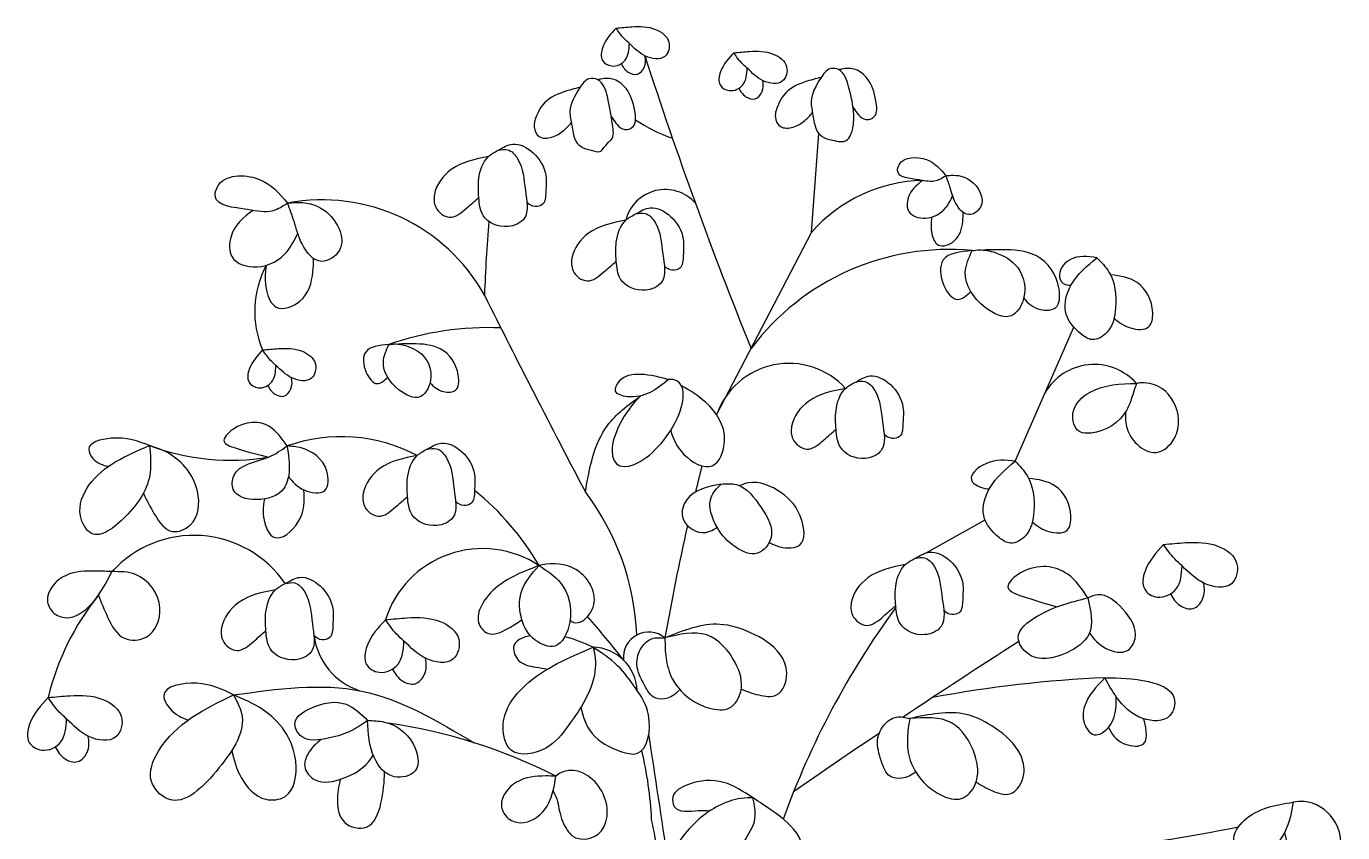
# Model space of a CAD drawing. Header units: millimetres. Extents: x 2133.42 to 2134.8, y 649.95 to 651.52.
# Drawn here: x 2134.3 to 2134.7875, y 650.2533 to 650.552 of the extents above; entities that cross this region are included whole.
import ezdxf

# ---------------------------------------------------------------- set-up
doc = ezdxf.new("R2010")
doc.units = ezdxf.units.MM
doc.layers.add('Hojas', color=74, linetype='Continuous')
doc.layers.add('Tronco', color=46, linetype='Continuous')

msp = doc.modelspace()

# ---------------------------------------------------------------- linework, layer by layer
at = {"layer": 'Hojas'}
for centre, radius, start, end in [((2134.530450404679, 650.3183052515678), 0.009333674376961634, 49.80794067777197, 186.6921005851954), ((2134.509472255691, 650.3052808147535), 0.01672019145442844, 2.456046814895391, 88.65219030090373)]:
    msp.add_arc(centre, radius, start, end, dxfattribs=at)
for centre, major_axis, ratio, start_param, end_param in [((2134.5300739368, 650.4050594595427), (-0.01120011222155881, -0.01533471090101557), 0.4527571503051158, 4.363460996377403, 9.81006956929543), ((2134.504075600468, 650.2636605372944), (-0.006270076404992206, 0.01179601780498075), 0.771137065519409, 2.467308236741196, 6.486620899352515)]:
    msp.add_ellipse(centre, major_axis=major_axis, ratio=ratio, start_param=start_param, end_param=end_param, dxfattribs=at)
for points in [[(2134.5183776565, 650.5513386601525), (2134.513436782739, 650.5442344599849), (2134.51333797419, 650.5393996501042), (2134.516697768348, 650.5373275914566), (2134.521737468509, 650.5394983222935), (2134.523318548113, 650.5456158324167)], [(2134.5183776565, 650.5513386601527), (2134.521342198609, 650.5474905530555), (2134.523318548113, 650.5456158324167), (2134.529247596627, 650.5409783669144), (2134.536461281244, 650.5408796947252), (2134.537943552298, 650.5461091806237), (2134.533002660685, 650.5508453119456), (2134.524207896465, 650.5518320083596), (2134.5183776565, 650.5513386601525)], [(2134.56198901595, 650.5422111163914), (2134.557048142188, 650.5351069162238), (2134.556949333639, 650.5302721063431), (2134.560309127797, 650.5282000476955), (2134.565348827959, 650.5303707785324), (2134.566929907563, 650.5364882886556)], [(2134.56198901595, 650.5422111163916), (2134.564953558058, 650.5383630092944), (2134.566929907563, 650.5364882886556), (2134.572858956076, 650.5318508231533), (2134.580072640693, 650.531752150964), (2134.581554911747, 650.5369816368626), (2134.576614020135, 650.5417177681845), (2134.567819255914, 650.5427044645985), (2134.56198901595, 650.5422111163914)], [(2134.605354760334, 650.5118189143311), (2134.603611850119, 650.5097305550512), (2134.601691524696, 650.5092939499649), (2134.598492553796, 650.5098364167558), (2134.596460497906, 650.5103587884848), (2134.593301778486, 650.5124482853896), (2134.592577475794, 650.5136939445088), (2134.59130066697, 650.5190073704711), (2134.59064785404, 650.5241501981483), (2134.594202076431, 650.5328422961304), (2134.597756298823, 650.5363191363219), (2134.600947838034, 650.5358845356677), (2134.60450207442, 650.52972762648), (2134.606387987771, 650.5192971059053), (2134.605880239716, 650.5136472424666), (2134.605354760334, 650.5118189143311)], [(2134.515548184999, 650.5091006769788), (2134.513475317804, 650.5065739976242), (2134.512359206991, 650.5055841610256), (2134.509160236092, 650.5061266278165), (2134.507128180202, 650.5066489995455), (2134.503969460781, 650.5087384964503), (2134.50324515809, 650.5099841555694), (2134.501968349266, 650.5152975815317), (2134.501315536336, 650.520440409209), (2134.504869758727, 650.5291325071911), (2134.508423981119, 650.5326093473826), (2134.51161552033, 650.5321747467284), (2134.515169756715, 650.5260178375407), (2134.517055670067, 650.5155873169659), (2134.516547922011, 650.5099374535273), (2134.515548184999, 650.5091006769788)], [(2134.474669395647, 650.506079119981), (2134.471113507726, 650.5037660271977), (2134.467549859322, 650.4956163656757), (2134.467549859322, 650.488614540939), (2134.469159254522, 650.4819570751997), (2134.478355748936, 650.4778248556958), (2134.484333477743, 650.4808092384145), (2134.484793304943, 650.4911397871742), (2134.48191939734, 650.5029625405634), (2134.478240779739, 650.506291273433), (2134.474669395647, 650.506079119981)], [(2134.471113507726, 650.5037660271977), (2134.457318766105, 650.4989450985454), (2134.451111123698, 650.4896476002382), (2134.451570950899, 650.4850562442509), (2134.456743969708, 650.4812683748979), (2134.462951612116, 650.4845971077675), (2134.467549859322, 650.4886145409389)], [(2134.640541359514, 650.4966650659952), (2134.633341342273, 650.5026186327491), (2134.623216342045, 650.5007089951254), (2134.62265384341, 650.4984623678308), (2134.630641338906, 650.4950924268891), (2134.636941338496, 650.4947554372183), (2134.640541359514, 650.4966650659952)], [(2134.396729800959, 650.4864975005574), (2134.385929775097, 650.4954278506882), (2134.370742274756, 650.4925633942527), (2134.369898526804, 650.4891934533108), (2134.381879770047, 650.4841385418982), (2134.391329769433, 650.483633057392), (2134.396729800959, 650.4864975005574)], [(2134.640541359514, 650.4966650659952), (2134.642127745999, 650.4921840729751), (2134.644097272228, 650.4865989725603), (2134.648981739925, 650.482272487694), (2134.653314717466, 650.4850257053362), (2134.649533205286, 650.4949372994639), (2134.642442876146, 650.4968252183635), (2134.640541359514, 650.4966650659952)], [(2134.396729800959, 650.4864975005574), (2134.399109380686, 650.4797760110272), (2134.402063670032, 650.471398360405), (2134.409390371576, 650.4649086331056), (2134.415889837888, 650.4690384595689), (2134.410217569617, 650.4839058507604), (2134.399582075907, 650.4867377291098), (2134.396729800959, 650.4864975005574)], [(2134.525570055081, 650.4824975573731), (2134.52201416716, 650.4801844645898), (2134.518450518756, 650.4720348030678), (2134.518450518756, 650.4650329783311), (2134.520059913956, 650.4583755125918), (2134.52925640837, 650.4542432930879), (2134.535234137177, 650.4572276758066), (2134.535693964377, 650.4675582245663), (2134.532820056774, 650.4793809779555), (2134.529141439173, 650.4827097108251), (2134.52557005508, 650.4824975573731)], [(2134.52201416716, 650.4801844645898), (2134.508219425539, 650.4753635359375), (2134.502011783132, 650.4660660376303), (2134.502471610332, 650.461474681643), (2134.507644629142, 650.45768681229), (2134.513852271549, 650.4610155451596), (2134.518450518756, 650.465032978331)], [(2134.650251012752, 650.4689332719395), (2134.639537281971, 650.4654557459039), (2134.639811353461, 650.456014187432), (2134.644881824805, 650.4508144859991), (2134.649729327325, 650.4537586567384)], [(2134.650251012752, 650.4689332719395), (2134.647723847486, 650.4608779165682), (2134.655110909719, 650.447872877224), (2134.664733536456, 650.4447671969788), (2134.669180516234, 650.4506578634765), (2134.667003886768, 650.4627665520528), (2134.658763840865, 650.4681999398806), (2134.652888833081, 650.4691772205421), (2134.650251012752, 650.4689332719395)], [(2134.696457274333, 650.466296574589), (2134.686973939583, 650.4562204666547), (2134.68484518709, 650.446199031517), (2134.690605572791, 650.4379908046369), (2134.694685851162, 650.4359537210089), (2134.700266208539, 650.4387097696049), (2134.703386418494, 650.447756790422), (2134.700931775311, 650.4609796185857), (2134.696457274333, 650.466296574589)], [(2134.434212412111, 650.4341295604984), (2134.425641427486, 650.43134753967), (2134.425860684679, 650.4237942928924), (2134.429917061754, 650.4196345317462), (2134.43379506377, 650.4219898683375)], [(2134.434212412111, 650.4341295604984), (2134.432190679899, 650.4276852762014), (2134.438100329684, 650.417281244726), (2134.445798431075, 650.4147967005299), (2134.449356014897, 650.419509233728), (2134.447614711324, 650.429196184589), (2134.441022674601, 650.4335428948514), (2134.436322668374, 650.4343247193805), (2134.434212412111, 650.4341295604984)], [(2134.387482733984, 650.4321142854773), (2134.382541860223, 650.4250100853096), (2134.382443051673, 650.420175275429), (2134.385802845831, 650.4181032167813), (2134.390842545993, 650.4202739476183), (2134.392423625597, 650.4263914577415)], [(2134.387482733984, 650.4321142854775), (2134.390447276092, 650.4282661783802), (2134.392423625597, 650.4263914577415), (2134.39835267411, 650.4217539922391), (2134.405566358727, 650.4216553200499), (2134.407048629781, 650.4268848059485), (2134.402107738169, 650.4316209372704), (2134.393312973948, 650.4326076336844), (2134.387482733984, 650.4321142854773)], [(2134.537843610467, 650.4211757704038), (2134.527513994032, 650.4231936918751), (2134.519490225097, 650.4204489317076), (2134.51822722512, 650.416888157935), (2134.522536276573, 650.4148110428499), (2134.537843610467, 650.4211757704038)], [(2134.606954585099, 650.4201930046314), (2134.603398697178, 650.4178799118481), (2134.599835048774, 650.4097302503261), (2134.599835048774, 650.4027284255894), (2134.601444443975, 650.3960709598501), (2134.610640938388, 650.3919387403462), (2134.616618667195, 650.3949231230649), (2134.617078494395, 650.4052536718247), (2134.614204586792, 650.4170764252138), (2134.610525969191, 650.4204051580834), (2134.606954585099, 650.4201930046314)], [(2134.711111781449, 650.4197379026388), (2134.694010379936, 650.4165361911304), (2134.687597345071, 650.4086653254839), (2134.690002251741, 650.4018617029045), (2134.694277583524, 650.4013280769476), (2134.707420419797, 650.4096565132062), (2134.709979296428, 650.4163074854449), (2134.711111781449, 650.4197379026389)], [(2134.603398697178, 650.4178799118481), (2134.589603955558, 650.4130589831958), (2134.583396313151, 650.4037614848886), (2134.583856140351, 650.3991701289013), (2134.58902915916, 650.3953822595483), (2134.595236801568, 650.3987109924179), (2134.599835048774, 650.4027284255893)], [(2134.396530582177, 650.3965487717822), (2134.390075769632, 650.4037100234553), (2134.376448981719, 650.4026358357045), (2134.37322156305, 650.3981600534087), (2134.377345478641, 650.395832646615), (2134.389717175823, 650.3924310520702)], [(2134.3455892112, 650.396714462204), (2134.323175126981, 650.3820202015347), (2134.32000547804, 650.37071692818), (2134.324080748048, 650.3641610317574), (2134.336533025324, 650.3702647983074), (2134.34581560407, 650.3867675784669), (2134.3455892112, 650.396714462204)], [(2134.396530582176, 650.3965487717822), (2134.389717175823, 650.3924310520703), (2134.376807575529, 650.3854488316889), (2134.376628266227, 650.3804359555177), (2134.385234666423, 650.3766762983893), (2134.395275466652, 650.3807940181014), (2134.397247769796, 650.3867020507317), (2134.396530582177, 650.3965487717822)], [(2134.448273836648, 650.395329550726), (2134.444717948727, 650.3930164579427), (2134.441154300323, 650.3848667964207), (2134.441154300323, 650.3778649716841), (2134.442763695523, 650.3712075059448), (2134.451960189937, 650.3670752864408), (2134.457937918744, 650.3700596691596), (2134.458397745944, 650.3803902179193), (2134.455523838341, 650.3922129713085), (2134.45184522074, 650.3955417041781), (2134.448273836648, 650.395329550726)], [(2134.444717948727, 650.3930164579427), (2134.430923207106, 650.3881955292904), (2134.424715564699, 650.3788980309832), (2134.4251753919, 650.374306674996), (2134.430348410709, 650.370518805643), (2134.436556053117, 650.3738475385126), (2134.441154300323, 650.377864971684)], [(2134.666175473827, 650.3908833784384), (2134.656692139077, 650.3808072705041), (2134.654563386584, 650.3707858353664), (2134.660323772285, 650.3625776084863), (2134.664404050656, 650.3605405248583), (2134.669984408033, 650.3632965734542), (2134.673104617988, 650.3723435942713), (2134.670649974805, 650.3855664224351), (2134.666175473827, 650.3908833784384)], [(2134.557255362452, 650.3824351220575), (2134.553551926182, 650.3774165574383), (2134.555800433091, 650.366454953675), (2134.56267825393, 650.3590591663208), (2134.570746453488, 650.356814025277), (2134.575772568591, 650.3626249915767), (2134.572069107528, 650.3737186681846), (2134.562942779779, 650.3823030492129), (2134.557255362452, 650.3824351220575)], [(2134.721146394906, 650.3600481600538), (2134.714284070238, 650.3501812153766), (2134.714146836141, 650.3434662016533), (2134.718813216916, 650.3405883424205), (2134.725812800474, 650.3436032463607), (2134.728008744368, 650.3520997881984)], [(2134.721146394906, 650.3600481600539), (2134.725263814501, 650.3547035668633), (2134.728008744368, 650.3520997881984), (2134.73624353397, 650.3456588638898), (2134.746262540383, 650.3455218191825), (2134.74832125018, 650.3527849940415), (2134.741458900718, 650.3593629542108), (2134.729243950412, 650.3607333658969), (2134.721146394906, 650.3600481600538)], [(2134.629056489642, 650.354908766785), (2134.625500601721, 650.3525956740017), (2134.621936953317, 650.3444460124797), (2134.621936953317, 650.337444187743), (2134.623546348517, 650.3307867220037), (2134.632742842931, 650.3266545024998), (2134.638720571738, 650.3296388852185), (2134.639180398938, 650.3399694339782), (2134.636306491335, 650.3517921873674), (2134.632627873734, 650.355120920237), (2134.629056489642, 650.354908766785)], [(2134.331688897261, 650.3499943370344), (2134.323777271022, 650.3377483825825), (2134.314837120479, 650.332929002108), (2134.309773690595, 650.3349831599267), (2134.307795759241, 650.339328506023), (2134.313413034698, 650.3479401792158), (2134.324172857293, 650.3502313586469), (2134.331688897261, 650.3499943370344)], [(2134.489839676641, 650.3522385491715), (2134.483235456209, 650.3422151854464), (2134.483499610149, 650.3321918128746), (2134.48838673079, 650.3246742856575), (2134.495651385663, 650.322432223276), (2134.50119891595, 650.3312686122788), (2134.497896818131, 650.3457761184602), (2134.489839676641, 650.3522385491715)], [(2134.625500601721, 650.3525956740017), (2134.6117058601, 650.3477747453494), (2134.605498217693, 650.3384772470422), (2134.605958044894, 650.3338858910549), (2134.611131063703, 650.3300980217019), (2134.617338706111, 650.3334267545715), (2134.621936953317, 650.3374441877429)], [(2134.395805113403, 650.3455943977622), (2134.392249225482, 650.3432813049789), (2134.388685577078, 650.3351316434569), (2134.388685577078, 650.3281298187202), (2134.390294972279, 650.3214723529809), (2134.399491466692, 650.3173401334769), (2134.405469195499, 650.3203245161957), (2134.405929022699, 650.3306550649554), (2134.403055115096, 650.3424778183446), (2134.399376497495, 650.3458065512142), (2134.395805113402, 650.3455943977622)], [(2134.392249225482, 650.3432813049789), (2134.378454483862, 650.3384603763266), (2134.372246841454, 650.3291628780194), (2134.372706668654, 650.3245715220321), (2134.377879687464, 650.3207836526791), (2134.384087329871, 650.3241123855487), (2134.388685577078, 650.3281298187201)], [(2134.693118720119, 650.3402822754264), (2134.6742925823, 650.3334593227403), (2134.667319949684, 650.3255224250947), (2134.670945706744, 650.3195349399748), (2134.685309368612, 650.3199526649112), (2134.69353709196, 650.3269148651407), (2134.693118720119, 650.3402822754264)], [(2134.432959924737, 650.3321942811126), (2134.426097600069, 650.3223273364354), (2134.425960365972, 650.3156123227121), (2134.430626746747, 650.3127344634793), (2134.437626330306, 650.3157493674195), (2134.439822274199, 650.3242459092572)], [(2134.432959924737, 650.3321942811127), (2134.437077344332, 650.3268496879222), (2134.439822274199, 650.3242459092572), (2134.448057063802, 650.3178049849486), (2134.458076070214, 650.3176679402413), (2134.460134780012, 650.3249311151003), (2134.453272430549, 650.3315090752697), (2134.441057480243, 650.3328794869557), (2134.432959924737, 650.3321942811126)], [(2134.536473908484, 650.3254351098612), (2134.551934396201, 650.326529982698), (2134.56251625871, 650.3163120472736), (2134.564531008656, 650.3055172815892), (2134.560448609227, 650.2995597004069), (2134.55298415485, 650.2994375287576), (2134.546710240336, 650.3022768644204), (2134.539293310652, 650.3101620839321), (2134.536874895842, 650.3180014922063), (2134.536473908484, 650.3254351098612)], [(2134.509865540468, 650.321996380235), (2134.484701468431, 650.3077945286037), (2134.476605202207, 650.2935926769725), (2134.479668658983, 650.2837606238016), (2134.492360097973, 650.2846345834937), (2134.500675170141, 650.2929372049917), (2134.510084346412, 650.310634904238), (2134.51030317715, 650.3202484608507), (2134.509865540468, 650.321996380235)], [(2134.699436134408, 650.3106705477165), (2134.691867010754, 650.3000424037784), (2134.691788166233, 650.2939017021272), (2134.695493883538, 650.2895717228023), (2134.700697646753, 650.2922484339163), (2134.703614918843, 650.303663848431)], [(2134.699436134408, 650.3106705477165), (2134.703614918843, 650.3036638484311), (2134.71347058321, 650.2956336973958), (2134.723483911825, 650.2966571491455), (2134.725060802255, 650.3031127590274), (2134.71559938529, 650.3092534606785), (2134.699436134408, 650.3106705477165)], [(2134.308042185562, 650.3033436233151), (2134.301179860894, 650.2934766786378), (2134.301042626797, 650.2867616649146), (2134.305709007572, 650.2838838056817), (2134.31270859113, 650.2868987096219), (2134.314904535024, 650.2953952514597)], [(2134.308042185562, 650.3033436233152), (2134.312159605157, 650.2979990301246), (2134.314904535024, 650.2953952514597), (2134.323139324626, 650.288954327151), (2134.333158331039, 650.2888172824438), (2134.335217040836, 650.2960804573028), (2134.328354691374, 650.3026584174721), (2134.316139741068, 650.3040288291581), (2134.308042185562, 650.3033436233151)], [(2134.376689507098, 650.3043238764781), (2134.348922499714, 650.2835298479812), (2134.346319366016, 650.2722664114553), (2134.352219837109, 650.2658549202201), (2134.371309632991, 650.2772916376628), (2134.379639730248, 650.2975658145626), (2134.376689507098, 650.3043238764781)], [(2134.426367407013, 650.2948710915049), (2134.418372870057, 650.3008931584957), (2134.405131998804, 650.2993306754365), (2134.399474532476, 650.2940422589868), (2134.401400471074, 650.2893548009625), (2134.412233931477, 650.288393267482), (2134.420539557179, 650.2911576673919), (2134.426367407013, 650.294871091505)], [(2134.627153882079, 650.295593595165), (2134.642572473729, 650.2940148429677), (2134.651240610673, 650.2821301713095), (2134.651369985111, 650.2711497593964), (2134.646324357229, 650.2659825166189), (2134.63894998946, 650.267145145138), (2134.633257464594, 650.2710205794328), (2134.627306215645, 650.2800632653518), (2134.62627122014, 650.2882016826788), (2134.627153882079, 650.295593595165)], [(2134.426367407013, 650.2948710915049), (2134.428878406673, 650.2809848027624), (2134.436218286162, 650.2740416583912), (2134.443944479012, 650.2761631752184), (2134.443171852289, 650.2861921654643), (2134.432548346418, 650.2942924976151), (2134.426367407013, 650.2948710915049)], [(2134.496097041274, 650.274236442221), (2134.49191906453, 650.2618232615056), (2134.482978913987, 650.2570038810311), (2134.477915484103, 650.2590580388497), (2134.475937552749, 650.2634033849461), (2134.481554828206, 650.2720150581389), (2134.492314650801, 650.2743062375699), (2134.496097041274, 650.274236442221)], [(2134.569064114708, 650.2661511706955), (2134.569829228888, 650.2586381110774), (2134.565621138093, 650.2495969644896), (2134.5570774664, 650.2354622241585), (2134.542667985451, 650.2296045736601), (2134.537439775476, 650.229349893973), (2134.535909547118, 650.235589564002), (2134.539862608117, 650.2471775074615), (2134.550701597554, 650.2596568298261), (2134.566896336657, 650.2661511706955), (2134.569064114708, 650.2661511706955)], [(2134.565621138093, 650.2495969644896), (2134.567406396247, 650.2417018853407), (2134.576332637426, 650.2299866020377), (2134.584876309119, 650.2290952142858), (2134.58780920135, 650.2357169038456), (2134.586151482888, 650.2516344108336), (2134.576205097735, 650.2614395876362), (2134.569064114708, 650.2661511706955)], [(2134.769114558811, 650.2645979147766), (2134.751103618798, 650.2579227467289), (2134.747204360507, 650.2502277717847), (2134.751660662781, 650.2449432655901), (2134.761873036623, 650.2480954265591), (2134.768121638511, 650.2592804456629), (2134.769114558811, 650.2645979147766)]]:
    msp.add_spline(points, degree=3, dxfattribs=at)
for points, knots in [([(2134.52026541128, 650.538191514713), (2134.520868396884, 650.5369449131942), (2134.522322385316, 650.5348798417596), (2134.526477282548, 650.5335160194188), (2134.529387445014, 650.5369909214456), (2134.529380897165, 650.5395828133387), (2134.52906529211, 650.5410654665185)], [0.004415053535133071, 0.004415053535133071, 0.004415053535133071, 0.004415053535133071, 0.01008656106861321, 0.01501372008260884, 0.01986249685828906, 0.02605235522420525, 0.02605235522420525, 0.02605235522420525, 0.02605235522420525]), ([(2134.605933572968, 650.5222525754668), (2134.606473913833, 650.5214234783775), (2134.607683198081, 650.5197200915612), (2134.609548284719, 650.5176016229965), (2134.612115391633, 650.5173414053522), (2134.615410704132, 650.5190346904094), (2134.614559680613, 650.5258244905068), (2134.612687707194, 650.532029094348), (2134.607375138957, 650.5365527749391), (2134.603263730596, 650.5364889751842), (2134.601277860051, 650.5360030106312), (2134.60090934258, 650.5359046786716)], [0.01650995652307062, 0.01650995652307062, 0.01650995652307062, 0.01650995652307062, 0.02170908632775289, 0.02737138217873544, 0.030672860140545, 0.03473661711902373, 0.04518257610501982, 0.06080132291528353, 0.07056432659557303, 0.07938449316308577, 0.08141383322332087, 0.08141383322332087, 0.08141383322332087, 0.08141383322332087]), ([(2134.516601255264, 650.5185427865275), (2134.517141596129, 650.5177136894382), (2134.518350880377, 650.5160103026219), (2134.520215967015, 650.5138918340572), (2134.522783073929, 650.5136316164129), (2134.526078386428, 650.5153249014701), (2134.525227362908, 650.5221147015675), (2134.52335538949, 650.5283193054087), (2134.518042821252, 650.5328429859998), (2134.513931412892, 650.5327791862449), (2134.511945542346, 650.5322932216919), (2134.511577024876, 650.5321948897323)], [0.01650995652307062, 0.01650995652307062, 0.01650995652307062, 0.01650995652307062, 0.02170908632775289, 0.02737138217873544, 0.030672860140545, 0.03473661711902373, 0.04518257610501982, 0.06080132291528353, 0.07056432659557303, 0.07938449316308577, 0.08141383322332087, 0.08141383322332087, 0.08141383322332087, 0.08141383322332087]), ([(2134.563876770729, 650.5290639709519), (2134.564479756334, 650.5278173694331), (2134.565933744765, 650.5257522979985), (2134.570088641997, 650.5243884756577), (2134.572998804464, 650.5278633776845), (2134.572992256614, 650.5304552695776), (2134.57267665156, 650.5319379227574)], [0.004415053535133071, 0.004415053535133071, 0.004415053535133071, 0.004415053535133071, 0.01008656106861321, 0.01501372008260884, 0.01986249685828906, 0.02605235522420525, 0.02605235522420525, 0.02605235522420525, 0.02605235522420525]), ([(2134.594354581499, 650.5330800880065), (2134.59234802598, 650.5326062065336), (2134.58736542991, 650.5313282294524), (2134.581031604958, 650.5283126035686), (2134.578325402194, 650.5228583659937), (2134.576685935623, 650.518761307894), (2134.578994284823, 650.5139377236115), (2134.584299448909, 650.5143607178171), (2134.588190487792, 650.5167820629417), (2134.590238956675, 650.5189568199905), (2134.59111575532, 650.5200187007488)], [0.003239586656639634, 0.003239586656639634, 0.003239586656639634, 0.003239586656639634, 0.01430204341301, 0.03067906092422116, 0.03770322443011442, 0.04630994384132421, 0.05326952441740912, 0.06166272437355224, 0.07035868259525128, 0.07767093550909669, 0.07767093550909669, 0.07767093550909669, 0.07767093550909669]), ([(2134.505022263795, 650.5293702990672), (2134.503015708276, 650.5288964175943), (2134.498033112206, 650.527618440513), (2134.491699287254, 650.5246028146292), (2134.48899308449, 650.5191485770544), (2134.487353617918, 650.5150515189547), (2134.489661967119, 650.5102279346722), (2134.494967131205, 650.5106509288778), (2134.498858170087, 650.5130722740024), (2134.50090663897, 650.5152470310512), (2134.501783437616, 650.5163089118095)], [0.003239586656639634, 0.003239586656639634, 0.003239586656639634, 0.003239586656639634, 0.01430204341301, 0.03067906092422116, 0.03770322443011442, 0.04630994384132421, 0.05326952441740912, 0.06166272437355224, 0.07035868259525128, 0.07767093550909669, 0.07767093550909669, 0.07767093550909669, 0.07767093550909669]), ([(2134.47482970805, 650.506111658125), (2134.476558748591, 650.5071500352315), (2134.480763061665, 650.5096749398482), (2134.488772960834, 650.5054232672906), (2134.492954082597, 650.4979141506893), (2134.492295959395, 650.4913446306592), (2134.492247480973, 650.4858363182697), (2134.487992890007, 650.484874275824), (2134.486260442492, 650.4859130740552), (2134.485382530924, 650.4867253484849)], [0, 0, 0, 0, 0.005742985567775971, 0.01396457094675785, 0.02356800289726176, 0.02963850573939704, 0.03457280406690873, 0.03730083671848796, 0.04078031444966339, 0.04078031444966339, 0.04078031444966339, 0.04078031444966339]), ([(2134.631916016032, 650.4948865032904), (2134.629563169269, 650.4931562309687), (2134.626198160431, 650.490093855953), (2134.625879234284, 650.4821690476787), (2134.633940035585, 650.4798610302848), (2134.640277448547, 650.4835706475634), (2134.642298077739, 650.4876316083618), (2134.643027995367, 650.4892135211109)], [0.002188260745197792, 0.002188260745197792, 0.002188260745197792, 0.002188260745197792, 0.01057902254470104, 0.01563894360101523, 0.02230169414755778, 0.03065138720884706, 0.035816046945087, 0.035816046945087, 0.035816046945087, 0.035816046945087]), ([(2134.383791785736, 650.4838296565002), (2134.380262515592, 650.4812342480176), (2134.375215002334, 650.4766406854941), (2134.374736613114, 650.4647534730826), (2134.386827815065, 650.4612914469918), (2134.396333934509, 650.4668558729096), (2134.399364878297, 650.4729473141073), (2134.400459754738, 650.4753201832308)], [0.002188260745197792, 0.002188260745197792, 0.002188260745197792, 0.002188260745197792, 0.01057902254470104, 0.01563894360101523, 0.02230169414755778, 0.03065138720884706, 0.035816046945087, 0.035816046945087, 0.035816046945087, 0.035816046945087]), ([(2134.525730367484, 650.4825300955171), (2134.527459408025, 650.4835684726236), (2134.531663721099, 650.4860933772403), (2134.539673620267, 650.4818417046827), (2134.543854742031, 650.4743325880814), (2134.543196618829, 650.4677630680513), (2134.543148140407, 650.4622547556618), (2134.538893549441, 650.4612927132162), (2134.537161101925, 650.4623315114474), (2134.536283190357, 650.463143785877)], [0, 0, 0, 0, 0.005742985567775971, 0.01396457094675785, 0.02356800289726176, 0.02963850573939704, 0.03457280406690873, 0.03730083671848796, 0.04078031444966339, 0.04078031444966339, 0.04078031444966339, 0.04078031444966339]), ([(2134.635246181655, 650.4813124817622), (2134.634970111647, 650.4793373753446), (2134.634805108848, 650.4757180480457), (2134.637341087368, 650.4694131344777), (2134.645256629161, 650.4722624264305), (2134.646806850271, 650.4781894008495), (2134.646934236242, 650.4819359584139), (2134.64692980462, 650.4830278306126)], [0.002981894213535039, 0.002981894213535039, 0.002981894213535039, 0.002981894213535039, 0.009047733513175959, 0.01385443419352749, 0.01990982774993747, 0.02782887195657316, 0.03110600182272946, 0.03110600182272946, 0.03110600182272946, 0.03110600182272946]), ([(2134.669349988723, 650.4512661658814), (2134.671018931886, 650.4493107104033), (2134.674424368876, 650.4465659513228), (2134.682763746399, 650.4467951194287), (2134.682977735381, 650.4581890913682), (2134.675595285357, 650.4686115051989), (2134.663317385742, 650.4693692211122), (2134.65674905639, 650.4692028477032), (2134.654564022571, 650.4691202605547)], [0.005260801039768071, 0.005260801039768071, 0.005260801039768071, 0.005260801039768071, 0.01279550612771405, 0.01845562243329305, 0.02540761708671167, 0.04029185960881513, 0.05336052832539688, 0.05995963758220519, 0.05995963758220519, 0.05995963758220519, 0.05995963758220519]), ([(2134.696457274333, 650.466296574589), (2134.692998739503, 650.4667301973942), (2134.687005858155, 650.4674815704901), (2134.681726638325, 650.4611218209371), (2134.683273326329, 650.4565116703353), (2134.685830569938, 650.4561047187684), (2134.686909155906, 650.4561053847583)], [0, 0, 0, 0, 0.01090256754148017, 0.01889175529226168, 0.02324237504711126, 0.0264758022784425, 0.0264758022784425, 0.0264758022784425, 0.0264758022784425]), ([(2134.38878703417, 650.4634686242078), (2134.388372929159, 650.4605059645814), (2134.38812542496, 650.455076973633), (2134.391929392739, 650.4456196032811), (2134.40380270543, 650.4498935412103), (2134.406128037095, 650.4587840028388), (2134.40631911605, 650.4644038391855), (2134.406312468618, 650.4660416474835)], [0.002981894213535039, 0.002981894213535039, 0.002981894213535039, 0.002981894213535039, 0.009047733513175959, 0.01385443419352749, 0.01990982774993747, 0.02782887195657316, 0.03110600182272946, 0.03110600182272946, 0.03110600182272946, 0.03110600182272946]), ([(2134.702831302289, 650.4438351814259), (2134.704547548203, 650.4423010535379), (2134.70837037775, 650.4397483898169), (2134.716452660302, 650.4392318578481), (2134.717936239718, 650.4488078050232), (2134.712830328845, 650.4582738430396), (2134.705117003931, 650.459560519715), (2134.701516297671, 650.4599102292391)], [0.005268584108687854, 0.005268584108687854, 0.005268584108687854, 0.005268584108687854, 0.0122042943004518, 0.01896511029529208, 0.02433368512263635, 0.03692184387437197, 0.04722700406636024, 0.04722700406636024, 0.04722700406636024, 0.04722700406636024]), ([(2134.449491592888, 650.4199958756519), (2134.450826747418, 650.4184315112695), (2134.45355109701, 650.4162357040051), (2134.460222599029, 650.4164190384897), (2134.460393790215, 650.4255342160415), (2134.454487830195, 650.433872147106), (2134.444665510503, 650.4344783198366), (2134.439410847021, 650.4343452211094), (2134.437662819967, 650.4342791513907)], [0.005260801039768071, 0.005260801039768071, 0.005260801039768071, 0.005260801039768071, 0.01279550612771405, 0.01845562243329305, 0.02540761708671167, 0.04029185960881513, 0.05336052832539688, 0.05995963758220519, 0.05995963758220519, 0.05995963758220519, 0.05995963758220519]), ([(2134.389370488763, 650.4189671400378), (2134.389973474367, 650.417720538519), (2134.3914274628, 650.4156554670843), (2134.395582360032, 650.4142916447436), (2134.398492522498, 650.4177665467704), (2134.398485974648, 650.4203584386635), (2134.398170369594, 650.4218410918432)], [0.004415053535133071, 0.004415053535133071, 0.004415053535133071, 0.004415053535133071, 0.01008656106861321, 0.01501372008260884, 0.01986249685828906, 0.02605235522420525, 0.02605235522420525, 0.02605235522420525, 0.02605235522420525]), ([(2134.538613789379, 650.4023389479801), (2134.539477422615, 650.3991269777687), (2134.542486612682, 650.3926430321092), (2134.555036200467, 650.3856586047812), (2134.560953362951, 650.4013245620924), (2134.553217222324, 650.4123543567426), (2134.545726627972, 650.4171463762682), (2134.542559338374, 650.4188394918781)], [0.008421157463792052, 0.008421157463792052, 0.008421157463792052, 0.008421157463792052, 0.01838850337999215, 0.02973059274846233, 0.04011545458011031, 0.0560335715942116, 0.06679261245386973, 0.06679261245386973, 0.06679261245386973, 0.06679261245386973]), ([(2134.607114897503, 650.4202255427754), (2134.608843938044, 650.4212639198819), (2134.613048251117, 650.4237888244986), (2134.621058150286, 650.419537151941), (2134.625239272049, 650.4120280353397), (2134.624581148847, 650.4054585153096), (2134.624532670425, 650.3999502029201), (2134.62027807946, 650.3989881604745), (2134.618545631944, 650.4000269587057), (2134.617667720376, 650.4008392331353)], [0, 0, 0, 0, 0.005742985567775971, 0.01396457094675785, 0.02356800289726176, 0.02963850573939704, 0.03457280406690873, 0.03730083671848796, 0.04078031444966339, 0.04078031444966339, 0.04078031444966339, 0.04078031444966339]), ([(2134.707037847433, 650.409026129693), (2134.706937251644, 650.406939422636), (2134.707209294023, 650.4026616245089), (2134.71095347843, 650.3965803629552), (2134.718872093207, 650.3922854790653), (2134.725872834119, 650.39873961515), (2134.72764751541, 650.4082874008087), (2134.72282793708, 650.4181350904807), (2134.714923369265, 650.4201846997405), (2134.711726208493, 650.419809926225), (2134.711111781449, 650.4197379026389)], [0.005941203648392705, 0.005941203648392705, 0.005941203648392705, 0.005941203648392705, 0.01214363192397895, 0.01897656936239021, 0.02672023121547484, 0.03532106569823846, 0.04241811726709486, 0.05546987001914145, 0.06327657528977142, 0.06513377442462617, 0.06513377442462617, 0.06513377442462617, 0.06513377442462617]), ([(2134.3455892112, 650.396714462204), (2134.341417459239, 650.3983070564855), (2134.33460172492, 650.4009090087586), (2134.321255665399, 650.3974413697474), (2134.325066683838, 650.3906374161982), (2134.328188072255, 650.3893686785755), (2134.330409513128, 650.3890099681894)], [0, 0, 0, 0, 0.01453937911339462, 0.023754179566688, 0.02743738214142383, 0.03403490401822454, 0.03403490401822454, 0.03403490401822454, 0.03403490401822454]), ([(2134.343331268346, 650.3790663481293), (2134.34451960193, 650.3765081265531), (2134.347268476628, 650.3711237702375), (2134.352839671465, 650.3631003848125), (2134.363649180115, 650.3675956428541), (2134.365022979514, 650.3828563399823), (2134.355439620316, 650.3935149486719), (2134.347461661459, 650.3961062712276), (2134.3455892112, 650.396714462204)], [0.007769587337406854, 0.007769587337406854, 0.007769587337406854, 0.007769587337406854, 0.01636039359378069, 0.02554956064617921, 0.03247012587645932, 0.04526370695381892, 0.06451169235214117, 0.07041470512349646, 0.07041470512349646, 0.07041470512349646, 0.07041470512349646]), ([(2134.3970489939, 650.3853214993044), (2134.3985165323, 650.3832671149723), (2134.40200882996, 650.3795561732213), (2134.412084840525, 650.3781065534114), (2134.411997003788, 650.3902498672228), (2134.404290639941, 650.3959380207272), (2134.398277952134, 650.3964112459961), (2134.396530582177, 650.3965487717822)], [0.003565722230846257, 0.003565722230846257, 0.003565722230846257, 0.003565722230846257, 0.01115115780996904, 0.01886311465569288, 0.02606019178263883, 0.03887242540425732, 0.04412120472369157, 0.04412120472369157, 0.04412120472369157, 0.04412120472369157]), ([(2134.448434149052, 650.39536208887), (2134.450163189592, 650.3964004659765), (2134.454367502666, 650.3989253705932), (2134.462377401835, 650.3946736980356), (2134.466558523598, 650.3871645814344), (2134.465900400396, 650.3805950614043), (2134.465851921974, 650.3750867490147), (2134.461597331008, 650.3741247065691), (2134.459864883493, 650.3751635048003), (2134.458986971925, 650.37597577923)], [0, 0, 0, 0, 0.005742985567775971, 0.01396457094675785, 0.02356800289726176, 0.02963850573939704, 0.03457280406690873, 0.03730083671848796, 0.04078031444966339, 0.04078031444966339, 0.04078031444966339, 0.04078031444966339]), ([(2134.666175473827, 650.3908833784384), (2134.662716938998, 650.3913170012436), (2134.656724057649, 650.3920683743395), (2134.647551859518, 650.3847449787069), (2134.652991525822, 650.3810984741847), (2134.655548769432, 650.3806915226178), (2134.6566273554, 650.3806921886077)], [0, 0, 0, 0, 0.01090256754148017, 0.01889175529226168, 0.02324237504711126, 0.0264758022784425, 0.0264758022784425, 0.0264758022784425, 0.0264758022784425]), ([(2134.672549501783, 650.3684219852753), (2134.674265747697, 650.3668878573873), (2134.678088577244, 650.3643351936663), (2134.686170859796, 650.3638186616975), (2134.687654439212, 650.3733946088726), (2134.682548528339, 650.382860646889), (2134.674835203425, 650.3841473235643), (2134.671234497166, 650.3844970330885)], [0.005268584108687854, 0.005268584108687854, 0.005268584108687854, 0.005268584108687854, 0.0122042943004518, 0.01896511029529208, 0.02433368512263635, 0.03692184387437197, 0.04722700406636024, 0.04722700406636024, 0.04722700406636024, 0.04722700406636024]), ([(2134.388166035028, 650.3768965736449), (2134.387567379457, 650.3740061705464), (2134.387246389967, 650.3689764887773), (2134.392083642005, 650.3594942838362), (2134.403016453735, 650.3688196924944), (2134.403179227753, 650.3763276278804), (2134.402688573638, 650.3803114210855)], [0.005323044731774259, 0.005323044731774259, 0.005323044731774259, 0.005323044731774259, 0.01419905118290246, 0.02040884422614666, 0.03104804409548345, 0.04298972383325636, 0.04298972383325636, 0.04298972383325636, 0.04298972383325636]), ([(2134.557255362452, 650.3824351220575), (2134.552242790088, 650.3813986236528), (2134.544962270846, 650.3798931597846), (2134.541328885317, 650.3689980908863), (2134.549391977469, 650.3629566456132), (2134.554032508192, 650.3652502676857), (2134.555814036939, 650.3664314957093)], [0, 0, 0, 0, 0.01408638166367309, 0.02045978897171814, 0.02976979110990839, 0.03581204968824105, 0.03581204968824105, 0.03581204968824105, 0.03581204968824105]), ([(2134.57510040798, 650.3608469760932), (2134.576308291675, 650.3601411537405), (2134.580010374097, 650.3585457367676), (2134.588950466545, 650.3585286104835), (2134.587553732598, 650.3715760181558), (2134.580358539564, 650.3798825961987), (2134.570209779974, 650.384138813725), (2134.565281412957, 650.3823362933546), (2134.564253217757, 650.3818540371694)], [0.009101940445932906, 0.009101940445932906, 0.009101940445932906, 0.009101940445932906, 0.01326377755635014, 0.02079348057805161, 0.03014767088054715, 0.0426507178738463, 0.0552294354546527, 0.05861985176629285, 0.05861985176629285, 0.05861985176629285, 0.05861985176629285]), ([(2134.629216802045, 650.354941304929), (2134.630945842586, 650.3559796820355), (2134.63515015566, 650.3585045866522), (2134.643160054829, 650.3542529140946), (2134.647341176592, 650.3467437974933), (2134.64668305339, 650.3401742774632), (2134.646634574968, 650.3346659650737), (2134.642379984002, 650.333703922628), (2134.640647536487, 650.3347427208593), (2134.639769624919, 650.3355549952889)], [0, 0, 0, 0, 0.005742985567775971, 0.01396457094675785, 0.02356800289726176, 0.02963850573939704, 0.03457280406690873, 0.03730083671848796, 0.04078031444966339, 0.04078031444966339, 0.04078031444966339, 0.04078031444966339]), ([(2134.326695116254, 650.3413166510556), (2134.327703162088, 650.3386393920597), (2134.330025329521, 650.3328248217725), (2134.334735388333, 650.3240026933028), (2134.346678985101, 650.3247137826845), (2134.352084114989, 650.338087622571), (2134.342949467292, 650.3500336278333), (2134.334701341526, 650.3500048481668), (2134.331688897261, 650.3499943370346)], [0.004489561540568691, 0.004489561540568691, 0.004489561540568691, 0.004489561540568691, 0.01322279825585224, 0.02326360921853043, 0.0312493198467831, 0.04320732898917517, 0.05852475185062642, 0.06733790876986663, 0.06733790876986663, 0.06733790876986663, 0.06733790876986663]), ([(2134.489845083443, 650.3522350443786), (2134.484403593326, 650.3501488813565), (2134.475989949902, 650.3469232517192), (2134.468496397276, 650.3386490514622), (2134.466387192105, 650.3314552003787), (2134.471172410743, 650.3253227320099), (2134.477998934524, 650.3285738216264), (2134.481894583054, 650.3310527992143), (2134.483512931918, 650.3321475296332)], [0, 0, 0, 0, 0.01717884848465981, 0.02656197153150167, 0.0327419018587962, 0.03799563719927556, 0.04569058258203299, 0.05167035538108041, 0.05167035538108041, 0.05167035538108041, 0.05167035538108041]), ([(2134.501319178432, 650.3320201906702), (2134.502216193976, 650.3312740438653), (2134.504913959541, 650.3302995996393), (2134.513151110516, 650.3379062332184), (2134.506579131698, 650.3517691506707), (2134.495738818329, 650.3534791235832), (2134.490735701486, 650.3524230405151), (2134.489845083443, 650.3522350443786)], [0.009710113392576172, 0.009710113392576172, 0.009710113392576172, 0.009710113392576172, 0.01375427213038802, 0.02088600977920575, 0.0356082134609266, 0.04823896522692944, 0.05097432783476803, 0.05097432783476803, 0.05097432783476803, 0.05097432783476803]), ([(2134.693118720118, 650.3402822754263), (2134.690905826169, 650.3435664905656), (2134.68538535415, 650.3517595708481), (2134.671897340286, 650.3534174178108), (2134.66050691062, 650.3436124033769), (2134.672261698621, 650.3396851446645), (2134.67834722406, 650.3379109672777), (2134.681687624209, 650.3369751508302)], [0, 0, 0, 0, 0.01151156751775973, 0.02871772793484965, 0.03597690499202456, 0.04384553107676014, 0.05521876686474333, 0.05521876686474333, 0.05521876686474333, 0.05521876686474333]), ([(2134.395965425807, 650.3456269359061), (2134.397694466347, 650.3466653130126), (2134.401898779421, 650.3491902176294), (2134.409908678589, 650.3449385450717), (2134.414089800353, 650.3374294284705), (2134.413431677151, 650.3308599084404), (2134.413383198729, 650.3253515960508), (2134.409128607764, 650.3243895536052), (2134.407396160248, 650.3254283518364), (2134.406518248679, 650.3262406262661)], [0, 0, 0, 0, 0.005742985567775971, 0.01396457094675785, 0.02356800289726176, 0.02963850573939704, 0.03457280406690873, 0.03730083671848796, 0.04078031444966339, 0.04078031444966339, 0.04078031444966339, 0.04078031444966339]), ([(2134.723768276544, 650.3417882358323), (2134.72460575655, 650.340056844834), (2134.726625184928, 650.3371886900635), (2134.732395875528, 650.335294492368), (2134.736437767842, 650.3401207451831), (2134.736428673606, 650.3437205950346), (2134.735990333253, 650.3457798355621)], [0.004415053535133071, 0.004415053535133071, 0.004415053535133071, 0.004415053535133071, 0.01008656106861321, 0.01501372008260884, 0.01986249685828906, 0.02605235522420525, 0.02605235522420525, 0.02605235522420525, 0.02605235522420525]), ([(2134.693668390835, 650.3272117944998), (2134.695253043112, 650.3250467518642), (2134.698977602472, 650.3210124892469), (2134.707771888614, 650.3189746039855), (2134.712477816386, 650.3275903368116), (2134.706832309422, 650.336167062464), (2134.69894819934, 650.3426396966973), (2134.694349716869, 650.340780086262), (2134.693118720118, 650.3402822754263)], [0.003885005856173098, 0.003885005856173098, 0.003885005856173098, 0.003885005856173098, 0.01194398818773315, 0.02036168304244382, 0.02528416978116579, 0.0373155825386275, 0.04780412071793955, 0.05163824429996576, 0.05163824429996576, 0.05163824429996576, 0.05163824429996576]), ([(2134.56471629775, 650.3064716297599), (2134.56675918662, 650.3056360910675), (2134.570961334539, 650.3041461898702), (2134.579264161484, 650.3028873024277), (2134.582794025667, 650.3122144974302), (2134.578675065585, 650.3216347837318), (2134.568937459943, 650.3276335068238), (2134.55382243335, 650.3324184148938), (2134.543244065952, 650.328160302642), (2134.536473908484, 650.3254351098612)], [0.005111977492881285, 0.005111977492881285, 0.005111977492881285, 0.005111977492881285, 0.01181789895317027, 0.0183680220011902, 0.02734305343285105, 0.03471437796593931, 0.0482408763549976, 0.06003959416155914, 0.08101511257455486, 0.08101511257455486, 0.08101511257455486, 0.08101511257455486]), ([(2134.486673056347, 650.3262719012848), (2134.48349378886, 650.3256638677238), (2134.479012838746, 650.3235530754075), (2134.482090013305, 650.3156755040325), (2134.487883607996, 650.3148080880212), (2134.491581687061, 650.3141420581102), (2134.49297085237, 650.3138818665533)], [0.02299288611268357, 0.02299288611268357, 0.02299288611268357, 0.02299288611268357, 0.03101247696102433, 0.03624252170993003, 0.04312822151277428, 0.04736881857251894, 0.04736881857251894, 0.04736881857251894, 0.04736881857251894]), ([(2134.541992356868, 650.3063291616263), (2134.540706867329, 650.304886110383), (2134.538119119084, 650.3028394346334), (2134.531934534027, 650.302443947801), (2134.528505251908, 650.3085843721738), (2134.525249254698, 650.3149151643865), (2134.527050353923, 650.3217670477057), (2134.531413771167, 650.3258019559181), (2134.534770526666, 650.3255586003644), (2134.536473908484, 650.3254351098612)], [0.005273673804961899, 0.005273673804961899, 0.005273673804961899, 0.005273673804961899, 0.01097946716050103, 0.01531414931893068, 0.02169739323314286, 0.02975348558068433, 0.03652424902795282, 0.0412964666142617, 0.04621302525836807, 0.04621302525836807, 0.04621302525836807, 0.04621302525836807]), ([(2134.505306349015, 650.2996998114442), (2134.506167166112, 650.2960416035104), (2134.508777272595, 650.2887681187021), (2134.517659621392, 650.2839126995508), (2134.529795915201, 650.280720774161), (2134.532327172123, 650.2971635646834), (2134.525717614384, 650.3066979073011), (2134.519172314662, 650.3158685990302), (2134.513063033808, 650.3198910815375), (2134.509865540468, 650.321996380235)], [0.006274565624952417, 0.006274565624952417, 0.006274565624952417, 0.006274565624952417, 0.01713093969470799, 0.02958391480805509, 0.03553349582807481, 0.05050135293448218, 0.06174046741692325, 0.07212574674867119, 0.0835300340884623, 0.0835300340884623, 0.0835300340884623, 0.0835300340884623]), ([(2134.435581806375, 650.3139343568911), (2134.43641928638, 650.3122029658928), (2134.438438714758, 650.3093348111223), (2134.444209405358, 650.3074406134268), (2134.448251297673, 650.3122668662419), (2134.448242203438, 650.3158667160934), (2134.447803863084, 650.3179259566209)], [0.004415053535133071, 0.004415053535133071, 0.004415053535133071, 0.004415053535133071, 0.01008656106861321, 0.01501372008260884, 0.01986249685828906, 0.02605235522420525, 0.02605235522420525, 0.02605235522420525, 0.02605235522420525]), ([(2134.376689507098, 650.3043238764781), (2134.37274774098, 650.3063405403474), (2134.365242759981, 650.3101801958659), (2134.348105445528, 650.3071742806885), (2134.353536640011, 650.2978771939627), (2134.357463917569, 650.2958097917947), (2134.359923170389, 650.29503994274)], [0, 0, 0, 0, 0.01433721444127092, 0.0272975409467213, 0.03290974522493782, 0.04059575525370936, 0.04059575525370936, 0.04059575525370936, 0.04059575525370936]), ([(2134.376081939556, 650.2837672325722), (2134.376754949833, 650.2803006267056), (2134.378931724727, 650.2730211343496), (2134.386377288462, 650.2646195659001), (2134.398961671538, 650.2660229282501), (2134.40181026319, 650.2841684420666), (2134.391154167805, 650.2981921478356), (2134.380402420094, 650.3027499318532), (2134.376689507098, 650.3043238764781)], [0.008535425673467946, 0.008535425673467946, 0.008535425673467946, 0.008535425673467946, 0.01911713470473555, 0.03130076318611256, 0.03833058959934168, 0.05204708412165331, 0.07486633145859906, 0.08690324999023495, 0.08690324999023495, 0.08690324999023495, 0.08690324999023495]), ([(2134.629306296526, 650.2758234752216), (2134.627791907502, 650.274622847832), (2134.624890889566, 650.2730514097827), (2134.618730367112, 650.2737248080715), (2134.616407528491, 650.2803632723576), (2134.614288116181, 650.2871594874314), (2134.617240105607, 650.2935998307348), (2134.622232102355, 650.2968247125615), (2134.625497075244, 650.2960080232442), (2134.627153882079, 650.295593595165)], [0.005273673804961899, 0.005273673804961899, 0.005273673804961899, 0.005273673804961899, 0.01097946716050103, 0.01531414931893068, 0.02169739323314286, 0.02975348558068433, 0.03652424902795282, 0.0412964666142617, 0.04621302525836807, 0.04621302525836807, 0.04621302525836807, 0.04621302525836807]), ([(2134.65171654904, 650.2720580577629), (2134.653585424372, 650.2708838240411), (2134.657468953764, 650.2686938349615), (2134.665431842634, 650.266026601613), (2134.670512323481, 650.2746082810597), (2134.668073809602, 650.2845963377385), (2134.659512171902, 650.2921794770796), (2134.645444510382, 650.2994911303474), (2134.634291689747, 650.2971145848243), (2134.627153882079, 650.295593595165)], [0.005111977492881285, 0.005111977492881285, 0.005111977492881285, 0.005111977492881285, 0.01181789895317027, 0.0183680220011902, 0.02734305343285105, 0.03471437796593931, 0.0482408763549976, 0.06003959416155914, 0.08101511257455486, 0.08101511257455486, 0.08101511257455486, 0.08101511257455486]), ([(2134.700714620085, 650.2922681593525), (2134.701915542827, 650.2898293373091), (2134.70489012509, 650.2858536590212), (2134.715947957401, 650.2843564650898), (2134.714995143788, 650.2909881374046), (2134.71380529737, 650.2955222112248)], [0.004885753015946425, 0.004885753015946425, 0.004885753015946425, 0.004885753015946425, 0.01281077792934659, 0.01983973611329464, 0.03040360862888106, 0.03040360862888106, 0.03040360862888106, 0.03040360862888106]), ([(2134.310664067199, 650.2850836990935), (2134.311501547206, 650.2833523080952), (2134.313520975584, 650.2804841533248), (2134.319291666184, 650.2785899556293), (2134.323333558498, 650.2834162084444), (2134.323324464262, 650.2870160582959), (2134.322886123909, 650.2890752988234)], [0.004415053535133071, 0.004415053535133071, 0.004415053535133071, 0.004415053535133071, 0.01008656106861321, 0.01501372008260884, 0.01986249685828906, 0.02605235522420525, 0.02605235522420525, 0.02605235522420525, 0.02605235522420525]), ([(2134.409157901284, 650.2877961736718), (2134.4071641066, 650.2862579078399), (2134.404304222315, 650.2834492632286), (2134.402140851333, 650.2771660325741), (2134.407818968381, 650.2707067070648), (2134.417920394024, 650.2732152509072), (2134.425392124689, 650.2772124110057), (2134.427927053051, 650.2812013803722), (2134.428414807121, 650.2820636775068)], [0.004955198999927057, 0.004955198999927057, 0.004955198999927057, 0.004955198999927057, 0.01242881340177752, 0.01700594200508854, 0.02326058657920335, 0.03362997886387, 0.04494377192832633, 0.04790288300892376, 0.04790288300892376, 0.04790288300892376, 0.04790288300892376]), ([(2134.416251903045, 650.2731182406923), (2134.41561692107, 650.2705531571028), (2134.414691198554, 650.2651306142584), (2134.416291673427, 650.2560071173081), (2134.427894556519, 650.2534289461993), (2134.432038217027, 650.2649343549813), (2134.432546085228, 650.2720965618018), (2134.432673207198, 650.2758158040347)], [0.005296977394450293, 0.005296977394450293, 0.005296977394450293, 0.005296977394450293, 0.01326814555553379, 0.02175363344147247, 0.02999699649607557, 0.04032124466055054, 0.05190446410602804, 0.05190446410602804, 0.05190446410602804, 0.05190446410602804]), ([(2134.569064114708, 650.2661511706955), (2134.565554662136, 650.2685064936564), (2134.55823828072, 650.2734167868666), (2134.547029199779, 650.2726434922688), (2134.538755730025, 650.2681817301955), (2134.539840370176, 650.2603160536639), (2134.547374144478, 650.2616570097505), (2134.551844008575, 650.2615071934068), (2134.553157167242, 650.2614145435016)], [0, 0, 0, 0, 0.01231363081475684, 0.02567101785315404, 0.03279516317188279, 0.03629742323778948, 0.04548027358711086, 0.04954123613650479, 0.04954123613650479, 0.04954123613650479, 0.04954123613650479]), ([(2134.495064094684, 650.2687733108522), (2134.496766037434, 650.26599424343), (2134.497059397901, 650.2610449718011), (2134.499382788266, 650.2549159576912), (2134.502087886515, 650.2520711315253), (2134.503294295888, 650.2514273000181)], [0.003816378595683106, 0.003816378595683106, 0.003816378595683106, 0.003816378595683106, 0.01088431502142043, 0.01869144577079765, 0.02269314452729368, 0.02269314452729368, 0.02269314452729368, 0.02269314452729368]), ([(2134.765972091475, 650.2534098224551), (2134.766420058085, 650.2505028564091), (2134.767992736322, 650.244656500413), (2134.775270128552, 650.2400611303706), (2134.78388226898, 650.2380489083441), (2134.78771346361, 650.2474013607685), (2134.786245949289, 650.2588322899239), (2134.776023325936, 650.2654043230789), (2134.770472163973, 650.2647563777924), (2134.769114558811, 650.2645979147766)], [0.004620904661693227, 0.004620904661693227, 0.004620904661693227, 0.004620904661693227, 0.0130867477411596, 0.02284659785199861, 0.02973489444554043, 0.03489760626030117, 0.04927963046917073, 0.06186774249854125, 0.06594296710919136, 0.06594296710919136, 0.06594296710919136, 0.06594296710919136])]:
    msp.add_open_spline(points, degree=3, knots=knots, dxfattribs=at)
msp.add_open_spline([(2134.509865540468, 650.321996380235), (2134.506547718023, 650.3234908243882), (2134.503229895579, 650.3249852685414), (2134.499422287085, 650.3258872041866)], degree=3, dxfattribs=at)
at = {"layer": 'Tronco'}
for p, q in [((2134.590761160071, 650.4756596979455), (2134.593454160338, 650.5122604696971)), ((2134.555633623833, 650.408068921003), (2134.590761160071, 650.4756596979455)), ((2134.666175473827, 650.3908833784384), (2134.687888484001, 650.4405482576664)), ((2134.633213863048, 650.356938773638), (2134.655034224967, 650.3691987365746))]:
    msp.add_line(p, q, dxfattribs=at)
for centre, radius, start, end in [((2136.034376331459, 651.0258987490425), 1.581462815569921, 197.8528047220645, 202.0324147175311), ((2134.555558981713, 650.5598906601483), 0.05197565032810047, 234.800249349748, 251.7007970394621), ((2134.536533392497, 650.4765994928593), 0.01495526418106853, 41.42980766366956, 166.1303960594049), ((2134.632996489839, 650.4389144980078), 0.05598243295024465, 91.10589036124766, 138.9763734422499), ((2134.409604478301, 650.4190285546373), 0.06868635949169441, 29.06560831018501, 100.8035131953074), ((2135.012672008037, 650.4335388605386), 0.5433586107323564, 175.1234662953105, 178.0110440675516), ((2134.641639559608, 650.3779154270665), 0.09142431411051902, 84.59517480553042, 143.2296229961088), ((2134.420969290194, 650.4464255857619), 0.03641651771705989, 152.0952570823625, 203.1406281185726), ((2137.858803838227, 652.1433472919307), 3.787576913481075, 206.5159176237215, 207.7549248121808), ((2134.470970356248, 650.3291505402926), 0.1112283288579662, 87.55539916825839, 109.2974787746282), ((2134.58243415845, 650.3987680647905), 0.02836854917060432, 42.35315725906442, 160.8611828352331), ((2134.695455782831, 650.4057206195909), 0.02101415039330388, 41.83903485322294, 150.027648534064), ((2134.416600414147, 650.3398897580676), 0.0601085849981534, 62.10977619991036, 109.505232063374), ((2134.375739055844, 650.4778738270295), 0.08657860954582794, 249.6205015949954, 279.291071751791), ((2135.376888678433, 650.178025693956), 0.8532447019720458, 165.6719190961255, 166.3462550044927), ((2134.40437852725, 650.3030197369711), 0.09862392565085394, 29.93518221200833, 51.35869526736914), ((2134.432350871317, 650.322778122659), 0.09375670636664489, 2.291712754501321, 37.23455680386228), ((2135.376888678433, 650.178025693956), 0.8532447019720458, 167.1995349745823, 170.0514747095102), ((2134.362014202689, 650.3225438487208), 0.04090419853718254, 34.29994515592191, 137.8485831289473), ((2134.468934289564, 650.3208148437974), 0.03773124061512843, 56.36746954582603, 162.4467573349235), ((2134.402371326226, 650.2805755259334), 0.0970379979014192, 141.247906947733, 166.4301427558069), ((2134.873143317821, 650.1528805896168), 0.3112580989292855, 143.7928043960942, 160.1958805143239), ((2134.246139280137, 650.1026271329793), 0.3488504378702509, 37.96179608782443, 41.40441939262501), ((2134.431267096484, 650.3295939905805), 0.02497499789494014, 187.7163433212918, 251.5361629742193), ((2136.059433719454, 648.1492258996786), 2.582158925998586, 122.6183436895766, 123.7536610898445), ((2134.71832548355, 649.8634985660326), 0.4475707639179932, 92.4188388069853, 100.648684168848), ((2134.404463521416, 650.0927181400914), 0.2033361649324042, 63.21458072809552, 81.64979843322661), ((2128.902308651931, 649.4195072116997), 5.695085221560499, 8.311672985062998, 8.78933364817941), ((2136.059433719454, 648.1492258996786), 2.582158925998586, 123.9894915376979, 124.8441622276033), ((2134.396080251333, 650.2517794274486), 0.1356208051574669, 2.730198194460705, 13.6066242339679), ((2134.059358860621, 650.1614111812476), 0.4820139615584583, 8.668298982651221, 11.58858102315563), ((2134.581003777509, 651.1170038662049), 0.8777590197061936, 273.4401509678608, 281.023676634787)]:
    msp.add_arc(centre, radius, start, end, dxfattribs=at)
for points in [[(2134.506996690815, 650.37950837579), (2134.515144280359, 650.4041036941306), (2134.527378630532, 650.4150676082749)], [(2134.376689507098, 650.3043238764781), (2134.424276068477, 650.3057196782817), (2134.465837355921, 650.2865707862111)]]:
    msp.add_spline(points, degree=3, dxfattribs=at)

doc.saveas('drawing.dxf')
